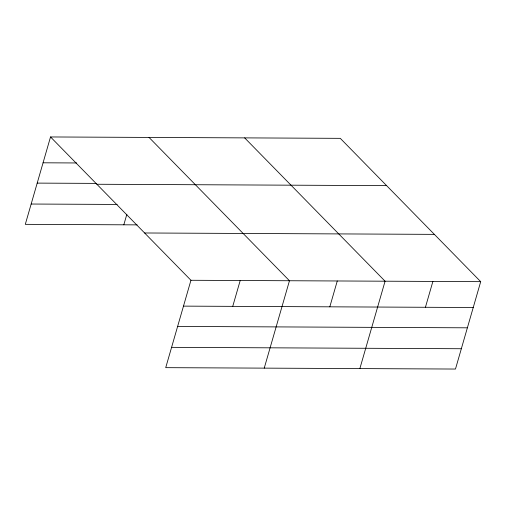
<?xml version="1.0" encoding="UTF-8"?>
<svg xmlns="http://www.w3.org/2000/svg" width="506" height="506" viewBox="0 0 506 506"><rect width="100%" height="100%" fill="white"/><g stroke="black" fill="none" stroke-linecap="round" stroke-linejoin="round"><path stroke-width="0.76" d="M50.524 136.955L190.945 280.273L165.721 367.66L455.476 369.045L480.7 281.659L340.279 138.34L50.524 136.955L25.3 224.341L137.139 224.873M123.818 224.809L126.854 214.278M232.741 306.358L240.205 280.514M264.24 368.128L289.464 280.748L149.042 137.43M329.811 306.819L337.268 280.975M359.861 368.589L385.079 281.203L244.657 137.885M425.432 307.281L432.889 281.431M43.061 162.799L76.684 162.964M37.197 183.109L96.621 183.393M96.861 184.254L386.616 185.639M31.163 204.032L117.171 204.443M144.602 232.981L434.363 234.367M190.945 280.273L480.7 281.659M183.482 306.124L473.243 307.509M177.625 326.427L467.38 327.812M171.585 347.35L461.339 348.735"/></g></svg>
